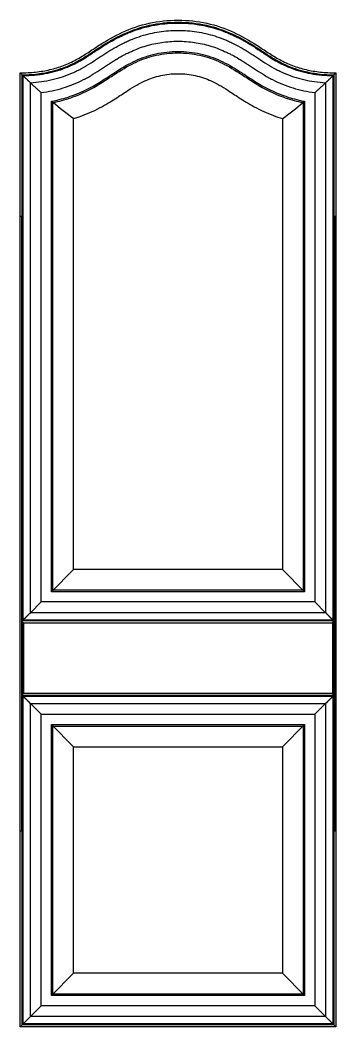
# Model space of a CAD drawing. Header units: millimetres. Extents: x 8398 to 8938, y 15257 to 16977.
import ezdxf

# ---------------------------------------------------------------- set-up
doc = ezdxf.new("R2010")
doc.units = ezdxf.units.MM
doc.layers.add('Layer2', color=2, linetype='Continuous')

# ---------------------------------------------------------------- blocks, each defined once
blk = doc.blocks.new('A$Cadb8f74e')
at = {"color": 7, "linetype": 'Continuous', "lineweight": 25}
for p, q in [((0, 0), (0, 1630)), ((3.5, 693.5), (3.5, 1626.5)), ((5, 695), (5, 1625)), ((535, 1625), (535, 695)), ((536.5, 1626.5), (536.5, 693.5)), ((540, 1630), (540, 0)), ((17.5, 707.5), (17.5, 1613)), ((522.5, 1613), (522.5, 707.5)), ((36, 726), (36, 1596.2)), ((504, 1596.2), (504, 726)), ((53.5, 743.5), (53.5, 1581.3)), ((56, 746), (56, 1579.3)), ((484, 1579.3), (484, 746)), ((486.5, 1581.3), (486.5, 743.5)), ((91.5, 781.5), (91.5, 1551.7)), ((448.5, 1551.7), (448.5, 781.5)), ((0, 1385), (2.9, 1385)), ((2.5, 1385), (2.5, 335)), ((2.9, 692.9), (2.9, 1385)), ((537.1, 1385), (540, 1385)), ((537.1, 692.9), (537.1, 1385)), ((537.5, 1385), (537.5, 335)), ((53.5, 743.5), (91.5, 781.5)), ((448.5, 781.5), (91.5, 781.5)), ((486.5, 743.5), (448.5, 781.5)), ((486.5, 743.5), (53.5, 743.5)), ((484, 746), (56, 746)), ((17.5, 707.5), (36, 726)), ((504, 726), (36, 726)), ((522.5, 707.5), (504, 726)), ((522.5, 707.5), (17.5, 707.5)), ((2.9, 692.9), (3.5, 693.5)), ((3.5, 692.9), (2.9, 692.9)), ((536.5, 693.5), (3.5, 693.5)), ((6, 690), (3.5, 692.9)), ((3.5, 692.9), (3.5, 567.1)), ((535, 695), (5, 695)), ((534, 690), (6, 690)), ((6, 690), (6, 570)), ((534, 690), (536.5, 692.9)), ((534, 690), (534, 570)), ((537.1, 692.9), (536.5, 693.5)), ((536.5, 692.9), (537.1, 692.9)), ((536.5, 692.9), (536.5, 567.1)), ((3.5, 567.1), (6, 570)), ((6, 570), (534, 570)), ((536.5, 567.1), (534, 570)), ((2.9, 567.1), (3.5, 566.5)), ((2.9, 335), (2.9, 567.1)), ((2.9, 567.1), (3.5, 567.1)), ((3.5, 3.5), (3.5, 566.5)), ((3.5, 566.5), (536.5, 566.5)), ((5, 5), (5, 565)), ((5, 565), (535, 565)), ((17.5, 17.5), (17.5, 552.5)), ((17.5, 552.5), (522.5, 552.5)), ((17.5, 552.5), (36, 534)), ((522.5, 552.5), (504, 534)), ((522.5, 552.5), (522.5, 17.5)), ((535, 565), (535, 5)), ((537.1, 567.1), (536.5, 566.5)), ((537.1, 567.1), (536.5, 567.1)), ((536.5, 566.5), (536.5, 3.5)), ((537.1, 335), (537.1, 567.1)), ((36, 36), (36, 534)), ((36, 534), (504, 534)), ((504, 534), (504, 36)), ((53.5, 516.5), (91.5, 478.5)), ((53.5, 53.5), (53.5, 516.5)), ((53.5, 516.5), (486.5, 516.5)), ((486.5, 516.5), (448.5, 478.5)), ((486.5, 516.5), (486.5, 53.5)), ((56, 514), (484, 514)), ((56, 56), (56, 514)), ((484, 514), (484, 56)), ((91.5, 478.5), (448.5, 478.5)), ((91.5, 91.5), (91.5, 478.5)), ((448.5, 478.5), (448.5, 91.5)), ((0, 335), (2.9, 335)), ((537.1, 335), (540, 335)), ((53.5, 53.5), (91.5, 91.5)), ((448.5, 91.5), (91.5, 91.5)), ((486.5, 53.5), (448.5, 91.5)), ((486.5, 53.5), (53.5, 53.5)), ((484, 56), (56, 56)), ((17.5, 17.5), (36, 36)), ((504, 36), (36, 36)), ((522.5, 17.5), (504, 36)), ((522.5, 17.5), (17.5, 17.5)), ((0, 0), (3.5, 3.5)), ((540, 0), (0, 0)), ((536.5, 3.5), (3.5, 3.5)), ((535, 5), (5, 5)), ((540, 0), (536.5, 3.5))]:
    blk.add_line(p, q, dxfattribs=at)
for points, knots in [([(0, 1630), (9.2, 1630), (18, 1630.4), (35, 1632.3), (43.1, 1633.6), (59, 1637.3), (66.7, 1639.7), (81.7, 1645.3), (88.9, 1648.7), (102.7, 1656.1), (109.1, 1660.1), (122.1, 1668.5), (128.5, 1672.8), (147.9, 1685.3), (161.2, 1693), (189.6, 1706), (204.9, 1711.2), (236.5, 1718.2), (253, 1720), (287, 1720), (303.5, 1718.2), (335.1, 1711.2), (350.4, 1706), (378.8, 1693), (392.1, 1685.3), (411.5, 1672.8), (417.9, 1668.5), (430.9, 1660.1), (437.3, 1656.1), (451.1, 1648.7), (458.3, 1645.3), (473.3, 1639.7), (481, 1637.3), (496.9, 1633.6), (505, 1632.3), (522, 1630.4), (530.8, 1630), (540, 1630)], [0, 0, 0, 0, 0.042855, 0.042855, 0.085711, 0.085711, 0.128566, 0.128566, 0.171422, 0.171422, 0.211425, 0.211425, 0.251428, 0.251428, 0.331008, 0.331008, 0.415505, 0.415505, 0.500002, 0.500002, 0.584498, 0.584498, 0.668995, 0.668995, 0.748574, 0.748574, 0.788577, 0.788577, 0.82858, 0.82858, 0.871435, 0.871435, 0.91429, 0.91429, 0.957145, 0.957145, 1, 1, 1, 1]), ([(3.5, 1626.5), (11.5, 1626.6), (19.3, 1627.1), (35.5, 1628.8), (43.8, 1630.2), (60, 1634), (67.8, 1636.3), (83, 1642.1), (90.5, 1645.5), (104.5, 1653.1), (111, 1657.2), (124, 1665.6), (130.4, 1669.9), (149.7, 1682.3), (162.9, 1689.9), (190.9, 1702.7), (205.9, 1707.8), (237.1, 1714.7), (253.2, 1716.5), (286.8, 1716.5), (302.9, 1714.7), (334.1, 1707.8), (349.1, 1702.7), (377.1, 1689.9), (390.3, 1682.3), (409.6, 1669.9), (416, 1665.6), (429, 1657.2), (435.5, 1653.1), (449.5, 1645.5), (457, 1642.1), (472.2, 1636.3), (480, 1634), (496.2, 1630.2), (504.5, 1628.8), (520.7, 1627.1), (528.5, 1626.6), (536.5, 1626.5)], [0.0054214, 0.0054214, 0.0054214, 0.0054214, 0.0428554, 0.0428554, 0.0857108, 0.0857108, 0.1285662, 0.1285662, 0.1714216, 0.1714216, 0.2114247, 0.2114247, 0.2514278, 0.2514278, 0.3310079, 0.3310079, 0.415505, 0.415505, 0.500002, 0.500002, 0.5844984, 0.5844984, 0.6689947, 0.6689947, 0.7485742, 0.7485742, 0.788577, 0.788577, 0.8285798, 0.8285798, 0.8714349, 0.8714349, 0.9142899, 0.9142899, 0.957145, 0.957145, 0.9945787, 0.9945787, 0.9945787, 0.9945787]), ([(5, 1625), (18.2, 1625.3), (30.7, 1626.5), (54.7, 1630.8), (66.1, 1634), (82.7, 1640.4), (89.4, 1643.4), (96, 1646.8), (98.6, 1648.2), (99.9, 1648.9), (103.8, 1651.1), (106.4, 1652.6), (114, 1657.3), (119, 1660.6), (126.5, 1665.5), (129, 1667.1), (133.9, 1670.4), (136.4, 1672), (148.8, 1679.9), (161.4, 1687.2), (174.4, 1693.5), (179.6, 1695.9), (182.2, 1697), (190.1, 1700.3), (195.5, 1702.3), (211.8, 1707.6), (223, 1710.4), (246, 1714.1), (257.9, 1715), (294.3, 1715), (317.3, 1711.2), (344.5, 1702.3), (349.9, 1700.3), (357.8, 1697), (360.4, 1695.9), (365.6, 1693.5), (378.6, 1687.2), (391.2, 1679.9), (403.6, 1672), (406.1, 1670.4), (411, 1667.1), (413.5, 1665.5), (421, 1660.6), (426, 1657.3), (433.6, 1652.6), (436.2, 1651.1), (440.1, 1648.9), (441.4, 1648.2), (444, 1646.8), (450.6, 1643.4), (457.3, 1640.4), (473.9, 1634), (485.3, 1630.8), (509.3, 1626.5), (521.8, 1625.3), (535, 1625)], [0, 0, 0, 0, 0.0625, 0.0625, 0.125, 0.125, 0.15625, 0.164062, 0.164062, 0.171875, 0.171875, 0.1875, 0.1875, 0.21875, 0.21875, 0.234375, 0.234375, 0.25, 0.25, 0.3125, 0.328125, 0.328125, 0.34375, 0.34375, 0.375, 0.375, 0.4375, 0.4375, 0.5, 0.5, 0.625, 0.625, 0.65625, 0.65625, 0.671875, 0.671875, 0.6875, 0.75, 0.75, 0.765625, 0.765625, 0.78125, 0.78125, 0.8125, 0.8125, 0.828125, 0.828125, 0.835937, 0.835937, 0.84375, 0.875, 0.875, 0.9375, 0.9375, 1, 1, 1, 1]), ([(17.5, 1613), (30.5, 1613.9), (42.9, 1615.6), (66.9, 1621.2), (78.4, 1625), (92.3, 1631.1), (96.4, 1633), (100.5, 1635.1), (103.2, 1636.5), (104.6, 1637.2), (111.2, 1640.9), (116.4, 1644), (126.3, 1650.4), (131.2, 1653.6), (138.3, 1658.3), (140.6, 1659.8), (144.1, 1662.1), (145.3, 1662.8), (147.6, 1664.3), (158.1, 1670.9), (168.6, 1676.8), (180.5, 1682.6), (182.9, 1683.6), (187.6, 1685.8), (194.8, 1688.8), (202.2, 1691.4), (217.1, 1696.1), (227.3, 1698.5), (248.2, 1701.7), (258.9, 1702.5), (281.1, 1702.5), (291.8, 1701.7), (312.7, 1698.5), (322.9, 1696.1), (337.8, 1691.4), (345.2, 1688.8), (352.4, 1685.8), (357.1, 1683.6), (359.5, 1682.6), (371.4, 1676.8), (381.9, 1670.9), (392.4, 1664.3), (394.7, 1662.8), (395.9, 1662.1), (399.4, 1659.8), (401.7, 1658.3), (408.8, 1653.6), (413.7, 1650.4), (423.6, 1644), (428.8, 1640.9), (435.4, 1637.2), (436.8, 1636.5), (439.5, 1635.1), (443.6, 1633), (447.7, 1631.1), (461.6, 1625), (473.1, 1621.2), (497.1, 1615.6), (509.5, 1613.9), (522.5, 1613)], [0, 0, 0, 0, 0.0625, 0.0625, 0.125, 0.125, 0.140625, 0.148437, 0.148437, 0.15625, 0.15625, 0.1875, 0.1875, 0.21875, 0.21875, 0.234375, 0.234375, 0.242187, 0.242187, 0.25, 0.3125, 0.3125, 0.328125, 0.328125, 0.34375, 0.375, 0.375, 0.4375, 0.4375, 0.5, 0.5, 0.5625, 0.5625, 0.625, 0.625, 0.65625, 0.671875, 0.671875, 0.6875, 0.6875, 0.75, 0.757812, 0.757812, 0.765625, 0.765625, 0.78125, 0.78125, 0.8125, 0.8125, 0.84375, 0.84375, 0.851562, 0.851562, 0.859375, 0.875, 0.875, 0.9375, 0.9375, 1, 1, 1, 1]), ([(36, 1596.2), (42.4, 1597.1), (48.7, 1598.1), (61.2, 1600.8), (67.3, 1602.4), (79.4, 1606), (85.3, 1608.1), (97, 1612.8), (104.2, 1616.1), (111.2, 1619.8), (113.3, 1620.9), (113.9, 1621.3), (115.3, 1622), (118.7, 1623.9), (122, 1625.9), (129.7, 1630.5), (134.6, 1633.7), (143.9, 1639.8), (148.4, 1642.8), (153.7, 1646.2), (154.8, 1646.9), (156.9, 1648.3), (160.1, 1650.3), (167.4, 1654.8), (175.8, 1659.5), (182, 1662.7), (186.2, 1664.8), (188.2, 1665.7), (198.5, 1670.5), (207, 1673.6), (224.2, 1678.7), (233, 1680.7), (251.1, 1683.3), (260.4, 1684), (279.6, 1684), (288.9, 1683.3), (307, 1680.7), (315.8, 1678.7), (333, 1673.6), (341.5, 1670.5), (351.8, 1665.7), (353.8, 1664.8), (358, 1662.7), (364.2, 1659.5), (372.6, 1654.8), (379.9, 1650.3), (383.1, 1648.3), (385.2, 1646.9), (386.3, 1646.2), (391.6, 1642.8), (396.1, 1639.8), (405.4, 1633.7), (410.3, 1630.5), (418, 1625.9), (421.3, 1623.9), (424.7, 1622), (426.1, 1621.3), (426.7, 1620.9), (428.8, 1619.8), (435.8, 1616.1), (443, 1612.8), (454.7, 1608.1), (460.6, 1606), (472.7, 1602.4), (478.8, 1600.8), (491.3, 1598.1), (497.6, 1597.1), (504, 1596.2)], [0, 0, 0, 0, 0.03125, 0.03125, 0.0625, 0.0625, 0.09375, 0.09375, 0.125, 0.132812, 0.132812, 0.136719, 0.136719, 0.140625, 0.15625, 0.15625, 0.1875, 0.1875, 0.21875, 0.21875, 0.226562, 0.226562, 0.234375, 0.25, 0.28125, 0.296875, 0.296875, 0.3125, 0.3125, 0.375, 0.375, 0.4375, 0.4375, 0.5, 0.5, 0.5625, 0.5625, 0.625, 0.625, 0.6875, 0.6875, 0.703125, 0.703125, 0.71875, 0.75, 0.765625, 0.773438, 0.773438, 0.78125, 0.78125, 0.8125, 0.8125, 0.84375, 0.84375, 0.859375, 0.863281, 0.863281, 0.867188, 0.867188, 0.875, 0.90625, 0.90625, 0.9375, 0.9375, 0.96875, 0.96875, 1, 1, 1, 1]), ([(53.5, 1581.3), (56.8, 1581.9), (60, 1582.6), (73.4, 1585.8), (83.4, 1588.8), (102.9, 1596.1), (112.3, 1600.5), (130.1, 1610.1), (137.7, 1614.9), (151.7, 1624), (158.1, 1628.2), (175.4, 1639.4), (186.6, 1645.7), (208.6, 1655.8), (220.2, 1659.8), (244.3, 1665.1), (256.8, 1666.5), (283.2, 1666.5), (295.7, 1665.1), (319.8, 1659.8), (331.4, 1655.8), (353.4, 1645.7), (364.6, 1639.4), (381.9, 1628.2), (388.3, 1624), (402.3, 1614.9), (409.9, 1610.1), (427.7, 1600.5), (437.1, 1596.1), (456.6, 1588.8), (466.6, 1585.8), (480, 1582.6), (483.2, 1581.9), (486.5, 1581.3)], [0.0721345, 0.0721345, 0.0721345, 0.0721345, 0.0857108, 0.0857108, 0.1285662, 0.1285662, 0.1714216, 0.1714216, 0.2114247, 0.2114247, 0.2514278, 0.2514278, 0.3310079, 0.3310079, 0.415505, 0.415505, 0.500002, 0.500002, 0.5844984, 0.5844984, 0.6689947, 0.6689947, 0.7485742, 0.7485742, 0.788577, 0.788577, 0.8285798, 0.8285798, 0.8714349, 0.8714349, 0.9142899, 0.9142899, 0.927866, 0.927866, 0.927866, 0.927866]), ([(56, 1579.3), (58.6, 1579.8), (61.2, 1580.3), (74.1, 1583.3), (84.2, 1586.4), (103.9, 1593.8), (113.4, 1598.2), (131.3, 1607.9), (139, 1612.8), (153.1, 1621.9), (159.4, 1626.1), (176.7, 1637.2), (187.8, 1643.5), (209.5, 1653.5), (220.9, 1657.4), (244.7, 1662.6), (257, 1664), (283, 1664), (295.3, 1662.6), (319.1, 1657.4), (330.5, 1653.5), (352.2, 1643.5), (363.3, 1637.2), (380.6, 1626.1), (386.9, 1621.9), (401, 1612.8), (408.7, 1607.9), (426.6, 1598.2), (436.1, 1593.8), (455.8, 1586.4), (465.9, 1583.3), (478.8, 1580.3), (481.4, 1579.8), (484, 1579.3)], [0.074926, 0.074926, 0.074926, 0.074926, 0.0857108, 0.0857108, 0.1285662, 0.1285662, 0.1714216, 0.1714216, 0.2114247, 0.2114247, 0.2514278, 0.2514278, 0.3310079, 0.3310079, 0.415505, 0.415505, 0.500002, 0.500002, 0.5844984, 0.5844984, 0.6689947, 0.6689947, 0.7485742, 0.7485742, 0.788577, 0.788577, 0.8285798, 0.8285798, 0.8714349, 0.8714349, 0.9142899, 0.9142899, 0.9250746, 0.9250746, 0.9250746, 0.9250746]), ([(0, 1630), (0.5, 1629.5), (0.9, 1629.1), (1.4, 1628.6), (1.7, 1628.3), (2.1, 1627.9), (2.4, 1627.6), (2.8, 1627.2), (3.1, 1626.9), (3.5, 1626.5)], [0, 0, 0, 0, 0.002308384, 0.002308384, 0.002308384, 0.004041613, 0.004041613, 0.004041613, 0.005774848, 0.005774848, 0.005774848, 0.005774848]), ([(5, 1625), (5.4, 1624.7), (5.8, 1624.3), (6.2, 1623.8), (6.3, 1623.7), (6.5, 1623.5), (6.6, 1623.4), (6.9, 1623.2), (7.1, 1623), (7.6, 1622.5), (7.8, 1622.3), (8.2, 1621.9), (8.5, 1621.6), (9, 1621.2), (9.2, 1621), (9.6, 1620.6), (9.7, 1620.5), (9.9, 1620.3), (9.9, 1620.3), (10, 1620.1), (10.1, 1620.1), (10.2, 1620)], [0, 0, 0, 0, 0.25, 0.25, 0.3125, 0.3125, 0.375, 0.375, 0.5, 0.5, 0.625, 0.625, 0.75, 0.75, 0.875, 0.875, 0.9375, 0.9375, 0.96875, 0.96875, 1, 1, 1, 1]), ([(17.5, 1613), (17, 1613.6), (16.1, 1614.3), (15.2, 1615.2), (14.7, 1615.7), (14.5, 1615.9), (14.4, 1616), (14.3, 1616.1), (13.9, 1616.4), (13.6, 1616.7), (13.2, 1617.2), (13, 1617.3), (12.7, 1617.6), (12.5, 1617.8), (12, 1618.3), (11.6, 1618.6), (10.9, 1619.3), (10.5, 1619.7), (10.2, 1620)], [0, 0, 0, 0, 0.25, 0.375, 0.4375, 0.46875, 0.46875, 0.5, 0.5, 0.625, 0.625, 0.6875, 0.6875, 0.75, 0.75, 0.875, 0.875, 1, 1, 1, 1]), ([(91.5, 1551.7), (96.6, 1553.3), (101.6, 1555), (117.9, 1561.2), (129, 1566.3), (149.5, 1577.4), (158, 1582.7), (172.7, 1592.3), (179, 1596.5), (195, 1606.8), (204.6, 1612.2), (222.1, 1620.2), (231.1, 1623.3), (249.8, 1627.4), (259.5, 1628.5), (280.5, 1628.5), (290.2, 1627.4), (308.9, 1623.3), (317.9, 1620.2), (335.4, 1612.2), (345, 1606.8), (361, 1596.5), (367.3, 1592.3), (382, 1582.7), (390.5, 1577.4), (411, 1566.3), (422.1, 1561.2), (438.4, 1555), (443.4, 1553.3), (448.5, 1551.7)], [0.1097413, 0.1097413, 0.1097413, 0.1097413, 0.1285662, 0.1285662, 0.1714216, 0.1714216, 0.2114247, 0.2114247, 0.2514278, 0.2514278, 0.3310079, 0.3310079, 0.415505, 0.415505, 0.500002, 0.500002, 0.5844984, 0.5844984, 0.6689947, 0.6689947, 0.7485742, 0.7485742, 0.788577, 0.788577, 0.8285798, 0.8285798, 0.8714349, 0.8714349, 0.8902595, 0.8902595, 0.8902595, 0.8902595]), ([(522.5, 1613), (523, 1613.6), (523.9, 1614.3), (524.8, 1615.2), (525.3, 1615.7), (525.5, 1615.9), (525.6, 1616), (525.7, 1616.1), (526.1, 1616.4), (526.4, 1616.7), (526.8, 1617.2), (527, 1617.3), (527.3, 1617.6), (527.5, 1617.8), (528, 1618.3), (528.4, 1618.6), (529.1, 1619.3), (529.5, 1619.7), (529.8, 1620)], [0, 0, 0, 0, 0.25, 0.375, 0.4375, 0.46875, 0.46875, 0.5, 0.5, 0.625, 0.625, 0.6875, 0.6875, 0.75, 0.75, 0.875, 0.875, 1, 1, 1, 1]), ([(535, 1625), (534.6, 1624.7), (534.2, 1624.3), (533.8, 1623.8), (533.7, 1623.7), (533.5, 1623.5), (533.4, 1623.4), (533.1, 1623.2), (532.9, 1623), (532.4, 1622.5), (532.2, 1622.3), (531.8, 1621.9), (531.5, 1621.6), (531, 1621.2), (530.8, 1621), (530.4, 1620.6), (530.3, 1620.5), (530.1, 1620.3), (530.1, 1620.3), (530, 1620.1), (529.9, 1620.1), (529.8, 1620)], [0, 0, 0, 0, 0.25, 0.25, 0.3125, 0.3125, 0.375, 0.375, 0.5, 0.5, 0.625, 0.625, 0.75, 0.75, 0.875, 0.875, 0.9375, 0.9375, 0.96875, 0.96875, 1, 1, 1, 1]), ([(540, 1630), (539.5, 1629.5), (539.1, 1629.1), (538.6, 1628.6), (538.3, 1628.3), (537.9, 1627.9), (537.6, 1627.6), (537.2, 1627.2), (536.9, 1626.9), (536.5, 1626.5)], [0, 0, 0, 0, 0.002308384, 0.002308384, 0.002308384, 0.004041613, 0.004041613, 0.004041613, 0.005774848, 0.005774848, 0.005774848, 0.005774848]), ([(36, 1596.2), (34.9, 1597.2), (33.7, 1598.3), (31.8, 1600), (31.2, 1600.5), (29.9, 1601.7), (29.2, 1602.3), (27.2, 1604.1), (25.9, 1605.3), (23.9, 1607.1), (23.2, 1607.7), (22.2, 1608.7), (21.8, 1609), (21.3, 1609.5), (21.2, 1609.6), (20.8, 1609.9), (20.7, 1610.1), (20.5, 1610.2)], [0, 0, 0, 0, 0.25, 0.25, 0.375, 0.375, 0.5, 0.5, 0.75, 0.75, 0.875, 0.875, 0.9375, 0.9375, 0.96875, 0.96875, 1, 1, 1, 1]), ([(504, 1596.2), (505.1, 1597.2), (506.3, 1598.3), (508.2, 1600), (508.8, 1600.5), (510.1, 1601.7), (510.8, 1602.3), (512.8, 1604.1), (514.1, 1605.3), (516.1, 1607.1), (516.8, 1607.7), (517.8, 1608.7), (518.2, 1609), (518.7, 1609.5), (518.8, 1609.6), (519.2, 1609.9), (519.3, 1610.1), (519.5, 1610.2)], [0, 0, 0, 0, 0.25, 0.25, 0.375, 0.375, 0.5, 0.5, 0.75, 0.75, 0.875, 0.875, 0.9375, 0.9375, 0.96875, 0.96875, 1, 1, 1, 1]), ([(56, 1579.3), (55.6, 1579.5), (55.3, 1579.8), (54.9, 1580.1), (54.7, 1580.3), (54.5, 1580.5), (54.2, 1580.7), (54, 1580.9), (53.7, 1581.1), (53.5, 1581.3)], [0, 0, 0, 0, 0.00160335, 0.00160335, 0.00160335, 0.002704961, 0.002704961, 0.002704961, 0.003806574, 0.003806574, 0.003806574, 0.003806574]), ([(484, 1579.3), (484.4, 1579.5), (484.7, 1579.8), (485.1, 1580.1), (485.3, 1580.3), (485.5, 1580.5), (485.8, 1580.7), (486, 1580.9), (486.3, 1581.1), (486.5, 1581.3)], [0, 0, 0, 0, 0.00160335, 0.00160335, 0.00160335, 0.002704961, 0.002704961, 0.002704961, 0.003806574, 0.003806574, 0.003806574, 0.003806574]), ([(5, 695), (5.2, 695.2), (5.6, 695.6), (6, 696), (6.2, 696.2), (6.4, 696.4), (6.7, 696.7), (7, 697), (7.5, 697.5), (7.8, 697.8), (8.4, 698.4), (8.7, 698.7), (9.3, 699.3), (9.6, 699.6), (10.2, 700.2), (10.5, 700.5), (11.1, 701.1), (11.4, 701.4), (12, 702), (12.3, 702.3), (12.7, 702.7), (12.8, 702.8), (13.1, 703.1), (13.2, 703.2), (13.6, 703.6), (13.9, 703.9), (14.2, 704.2), (14.4, 704.4), (14.6, 704.6), (15.6, 705.6), (16.6, 706.6), (17.5, 707.5)], [0, 0, 0, 0, 0.0625, 0.09375, 0.09375, 0.125, 0.125, 0.1875, 0.1875, 0.25, 0.25, 0.3125, 0.3125, 0.375, 0.375, 0.4375, 0.4375, 0.5, 0.5, 0.5625, 0.5625, 0.59375, 0.59375, 0.625, 0.625, 0.6875, 0.6875, 0.71875, 0.71875, 0.75, 1, 1, 1, 1]), ([(535, 695), (534.8, 695.2), (534.4, 695.6), (534, 696), (533.8, 696.2), (533.6, 696.4), (533.3, 696.7), (533, 697), (532.5, 697.5), (532.2, 697.8), (531.6, 698.4), (531.3, 698.7), (530.7, 699.3), (530.4, 699.6), (529.8, 700.2), (529.5, 700.5), (528.9, 701.1), (528.6, 701.4), (528, 702), (527.7, 702.3), (527.3, 702.7), (527.2, 702.8), (526.9, 703.1), (526.8, 703.2), (526.4, 703.6), (526.1, 703.9), (525.8, 704.2), (525.6, 704.4), (525.4, 704.6), (524.4, 705.6), (523.4, 706.6), (522.5, 707.5)], [0, 0, 0, 0, 0.0625, 0.09375, 0.09375, 0.125, 0.125, 0.1875, 0.1875, 0.25, 0.25, 0.3125, 0.3125, 0.375, 0.375, 0.4375, 0.4375, 0.5, 0.5, 0.5625, 0.5625, 0.59375, 0.59375, 0.625, 0.625, 0.6875, 0.6875, 0.71875, 0.71875, 0.75, 1, 1, 1, 1]), ([(5, 565), (5.2, 564.8), (5.6, 564.4), (6, 564), (6.2, 563.8), (6.3, 563.7), (6.7, 563.3), (7, 563), (7.5, 562.5), (7.8, 562.2), (8.2, 561.8), (8.4, 561.6), (8.6, 561.4), (8.8, 561.2), (9.2, 560.8), (9.5, 560.5), (10.1, 559.9), (10.4, 559.6), (11.1, 558.9), (11.3, 558.7), (11.9, 558.1), (12.2, 557.8), (12.7, 557.3), (12.8, 557.2), (13.1, 556.9), (13.2, 556.8), (13.6, 556.4), (13.9, 556.1), (14.2, 555.8), (14.3, 555.7), (14.6, 555.4), (15.6, 554.4), (16.6, 553.4), (17.5, 552.5)], [0, 0, 0, 0, 0.0625, 0.09375, 0.09375, 0.125, 0.125, 0.1875, 0.1875, 0.25, 0.25, 0.28125, 0.28125, 0.3125, 0.3125, 0.375, 0.375, 0.4375, 0.4375, 0.5, 0.5, 0.5625, 0.5625, 0.59375, 0.59375, 0.625, 0.625, 0.6875, 0.6875, 0.71875, 0.71875, 0.75, 1, 1, 1, 1]), ([(535, 565), (534.8, 564.8), (534.4, 564.4), (534, 564), (533.8, 563.8), (533.7, 563.7), (533.3, 563.3), (533, 563), (532.5, 562.5), (532.2, 562.2), (531.8, 561.8), (531.6, 561.6), (531.4, 561.4), (531.2, 561.2), (530.8, 560.8), (530.5, 560.5), (529.9, 559.9), (529.6, 559.6), (528.9, 558.9), (528.7, 558.7), (528.1, 558.1), (527.8, 557.8), (527.3, 557.3), (527.2, 557.2), (526.9, 556.9), (526.8, 556.8), (526.4, 556.4), (526.1, 556.1), (525.8, 555.8), (525.7, 555.7), (525.4, 555.4), (524.4, 554.4), (523.4, 553.4), (522.5, 552.5)], [0, 0, 0, 0, 0.0625, 0.09375, 0.09375, 0.125, 0.125, 0.1875, 0.1875, 0.25, 0.25, 0.28125, 0.28125, 0.3125, 0.3125, 0.375, 0.375, 0.4375, 0.4375, 0.5, 0.5, 0.5625, 0.5625, 0.59375, 0.59375, 0.625, 0.625, 0.6875, 0.6875, 0.71875, 0.71875, 0.75, 1, 1, 1, 1]), ([(5, 5), (5.2, 5.2), (5.6, 5.6), (6, 6), (6.2, 6.2), (6.3, 6.3), (6.7, 6.7), (7, 7), (7.5, 7.5), (7.8, 7.8), (8.2, 8.2), (8.4, 8.4), (8.6, 8.6), (8.8, 8.8), (9.2, 9.2), (9.5, 9.5), (10.1, 10.1), (10.4, 10.4), (11.1, 11.1), (11.3, 11.3), (11.9, 11.9), (12.2, 12.2), (12.7, 12.7), (12.8, 12.8), (13.1, 13.1), (13.2, 13.2), (13.6, 13.6), (13.9, 13.9), (14.2, 14.2), (14.3, 14.3), (14.6, 14.6), (15.6, 15.6), (16.6, 16.6), (17.5, 17.5)], [0, 0, 0, 0, 0.0625, 0.09375, 0.09375, 0.125, 0.125, 0.1875, 0.1875, 0.25, 0.25, 0.28125, 0.28125, 0.3125, 0.3125, 0.375, 0.375, 0.4375, 0.4375, 0.5, 0.5, 0.5625, 0.5625, 0.59375, 0.59375, 0.625, 0.625, 0.6875, 0.6875, 0.71875, 0.71875, 0.75, 1, 1, 1, 1]), ([(535, 5), (534.8, 5.2), (534.4, 5.6), (534, 6), (533.8, 6.2), (533.7, 6.3), (533.3, 6.7), (533, 7), (532.5, 7.5), (532.2, 7.8), (531.8, 8.2), (531.6, 8.4), (531.4, 8.6), (531.2, 8.8), (530.8, 9.2), (530.5, 9.5), (529.9, 10.1), (529.6, 10.4), (528.9, 11.1), (528.7, 11.3), (528.1, 11.9), (527.8, 12.2), (527.3, 12.7), (527.2, 12.8), (526.9, 13.1), (526.8, 13.2), (526.4, 13.6), (526.1, 13.9), (525.8, 14.2), (525.7, 14.3), (525.4, 14.6), (524.4, 15.6), (523.4, 16.6), (522.5, 17.5)], [0, 0, 0, 0, 0.0625, 0.09375, 0.09375, 0.125, 0.125, 0.1875, 0.1875, 0.25, 0.25, 0.28125, 0.28125, 0.3125, 0.3125, 0.375, 0.375, 0.4375, 0.4375, 0.5, 0.5, 0.5625, 0.5625, 0.59375, 0.59375, 0.625, 0.625, 0.6875, 0.6875, 0.71875, 0.71875, 0.75, 1, 1, 1, 1])]:
    blk.add_open_spline(points, degree=3, knots=knots, dxfattribs=at)
for points in [[(17.5, 1613), (18.5, 1612.1), (19.5, 1611.2), (20.5, 1610.2)], [(522.5, 1613), (521.5, 1612.1), (520.5, 1611.2), (519.5, 1610.2)], [(91.5, 1551.7), (79.4, 1560.6), (67.6, 1569.7), (56, 1579.3)], [(448.5, 1551.7), (460.6, 1560.6), (472.4, 1569.7), (484, 1579.3)]]:
    blk.add_open_spline(points, degree=3, dxfattribs=at)

msp = doc.modelspace()

# ---------------------------------------------------------------- block references
at = {"layer": 'Layer2'}
msp.add_blockref('A$Cadb8f74e', (8397.9, 15256.6), dxfattribs=at)

doc.saveas('drawing.dxf')
